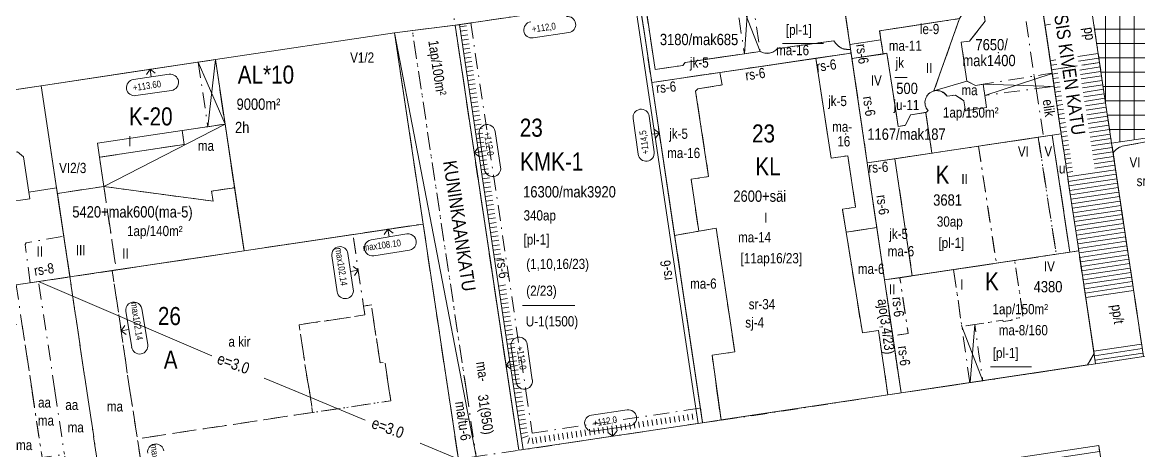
# Model space of a CAD drawing. Header units: metres. Extents: x 24485995 to 24488038, y 6819999 to 6822001.
# Drawn here: x 24486985.6 to 24487232.9, y 6820844.9 to 6820939.7 of the extents above; entities that cross this region are included whole.
import ezdxf

# ---------------------------------------------------------------- set-up
doc = ezdxf.new("R2010")
doc.units = ezdxf.units.M
for name, pattern in [('Aukot_rajalla', [0]), ('k10020', [0]), ('k10040', [10.3, 3.5, -1.5, 0.3, -1.5, 3.5]), ('k10050', [8, 3, -2, 3]), ('K10271', [0])]:
    doc.linetypes.add(name, pattern=pattern)
for name, color, linetype, lineweight in [('AK_AsemakaavaTeksti_Kadun_puistonnimi', 7, 'Continuous', 0), ('AK_AsemakaavaTeksti_Korttelinumero', 7, 'Continuous', 0), ('AK_AsemakaavaViiva_Kaupunginosan_raja', 7, 'Continuous', 0), ('AK_Kaavamerkinta_Kayttotarkoitusalue', 7, 'Continuous', 0), ('AK_Katualue_Tori', 7, 'Continuous', 0), ('AK_KayttotarkoitusViiva', 7, 'Continuous', 0), ('AK_LiikennointiTeksti_Autopaikkamerkinta', 7, 'Continuous', 0), ('AK_LiikennointiTeksti_Autopaikkamerkinta_m2', 7, 'Continuous', 0), ('AK_LiikennointiViiva_Polkuviivoitus', 7, 'Continuous', 0), ('AK_MuuAsemakaavaTeksti_Alueenosan_kayttotarkoitus', 7, 'Continuous', 0), ('AK_MuuAsemakaavaTeksti_Erityismaarays', 7, 'Continuous', 0), ('AK_MuuAsemakaavaViiva_alueenosan_raja', 7, 'Continuous', 0), ('AK_MuuAsemakaavaViiva_Erityismaaraysviiva', 7, 'Continuous', 0), ('AK_MuuAsemakaavaViiva_Merkinnan_alleviivaus', 7, 'Continuous', 0), ('AK_Poistettava_merkintä', 7, 'Continuous', 0), ('AK_RakennusalaTeksti_Huoneistomaara', 7, 'Continuous', 0), ('AK_RakennusalaTeksti_Kerrosala_tai_luku', 7, 'Continuous', 0), ('AK_RakennusalaTeksti_Rakennusoikeus', 7, 'Continuous', 0), ('AK_RakennusalaTeksti_Tehokkuusluku', 7, 'Continuous', 0), ('AK_RakennusalaViiva_Maanalaisen_tilan_viiva', 7, 'Continuous', 0), ('AK_RakennusalaViiva_Rakennusalan_raja__I_', 7, 'Continuous', 0), ('AK_RakentaminenTeksti_Korkeusmerkinta', 7, 'Continuous', 0), ('AK_RakentaminenTeksti_Korkeusmerkinta_ja_soikio_ja_nuoli', 7, 'Continuous', 0), ('AK_RakentaminenTeksti_Rakentamismaarays', 7, 'Continuous', 0), ('AK_RakentaminenViiva_Kulkuaukko', 7, 'Continuous', 0)]:
    doc.layers.add(name, color=color, linetype=linetype, lineweight=lineweight)
doc.styles.add('ArialNarrow', font='ARIALN.TTF')

msp = doc.modelspace()

# ---------------------------------------------------------------- hatches: boundary and pattern name
at = {"layer": 'AK_Katualue_Tori', "linetype": 'Continuous', "lineweight": 0}
h = msp.add_hatch(dxfattribs=at)
h.set_pattern_fill('NET', style=0)
h.paths.add_polyline_path([(24487219.95, 6820959.48), (24487316.32, 6820973.8), (24487321.83, 6820936.91), (24487323.26, 6820927.33), (24487279.54, 6820920.79), (24487270.15, 6820919.41), (24487226.92, 6820912.96)], flags=0)

# ---------------------------------------------------------------- linework, layer by layer
at = {"layer": 'AK_AsemakaavaViiva_Kaupunginosan_raja', "linetype": 'k10020', "lineweight": 9, "flags": 128}
for points in [[(24487068.06, 6820937.4), (24487081.47, 6820939.08), (24487122.23, 6820945.08)], [(24487028.37, 6820931.46), (24487068.06, 6820937.4)], [(24486989.79, 6820925.69), (24487028.37, 6820931.46)], [(24486950.71, 6820919.85), (24486989.79, 6820925.69)]]:
    msp.add_lwpolyline(points, dxfattribs=at)
at = {"layer": 'AK_KayttotarkoitusViiva', "linetype": 'Continuous', "lineweight": 20, "flags": 128}
for points in [[(24487219.95, 6820959.48), (24487226.92, 6820912.96)], [(24487213.76, 6820914.75), (24487215.74, 6820915.05), (24487209.32, 6820957.9)], [(24487166.44, 6820951.59), (24487169.2, 6820932.9)], [(24487081.47, 6820939.08), (24487122.23, 6820945.08)], [(24487122.23, 6820945.08), (24487125.02, 6820926.4)], [(24487028.37, 6820931.46), (24487068.06, 6820937.4)], [(24487068.06, 6820937.4), (24487074.39, 6820895.08)], [(24487081.47, 6820939.08), (24487093.6, 6820858.17), (24487095.57, 6820844.99), (24487136.31, 6820851.1)], [(24487169.2, 6820932.9), (24487125.02, 6820926.4)], [(24487169.2, 6820932.9), (24487172.78, 6820908.61)], [(24486989.79, 6820925.69), (24487028.37, 6820931.46)], [(24487028.37, 6820931.46), (24487034.71, 6820889.14)], [(24486957.05, 6820877.53), (24486950.71, 6820919.85), (24486989.79, 6820925.69)], [(24486996.13, 6820883.37), (24486989.79, 6820925.69)], [(24487136.31, 6820851.1), (24487135.25, 6820858.17), (24487125.02, 6820926.4)], [(24487270.15, 6820919.41), (24487226.92, 6820912.96)], [(24487172.78, 6820908.61), (24487213.76, 6820914.75)], [(24487213.76, 6820914.75), (24487217.65, 6820888.84)], [(24487233.96, 6820865.75), (24487226.92, 6820912.96)], [(24487172.78, 6820908.61), (24487176.6, 6820882.69)], [(24486964.16, 6820830.06), (24486984.63, 6820828.42), (24486992.04, 6820829.53), (24487082.19, 6820843.03), (24487079.92, 6820858.17), (24487074.39, 6820895.08)], [(24487034.71, 6820889.14), (24487074.39, 6820895.08)], [(24487034.71, 6820889.14), (24486996.13, 6820883.37)], [(24487176.6, 6820882.69), (24487217.65, 6820888.84)], [(24487217.65, 6820888.84), (24487219.63, 6820889.14), (24487223.37, 6820864.15)], [(24486996.13, 6820883.37), (24486984.24, 6820881.59), (24486957.05, 6820877.53)], [(24487180.28, 6820857.69), (24487180.21, 6820858.17), (24487176.6, 6820882.69)], [(24487233.96, 6820865.75), (24487223.37, 6820864.15)], [(24487180.28, 6820857.69), (24487183.45, 6820858.17), (24487223.37, 6820864.15)], [(24487180.28, 6820857.69), (24487136.31, 6820851.1)], [(24487228.25, 6820818.03), (24487224.06, 6820846.05), (24487165.67, 6820837.31)]]:
    msp.add_lwpolyline(points, dxfattribs=at)
at = {"layer": 'AK_LiikennointiViiva_Polkuviivoitus', "linetype": 'Continuous', "lineweight": 0, "flags": 128}
for points in [[(24487084.02, 6820938.94), (24487082.53, 6820938.72)], [(24487084.17, 6820937.95), (24487082.68, 6820937.73)], [(24487212.13, 6820939.12), (24487213.4, 6820939.31)], [(24487084.31, 6820936.97), (24487082.83, 6820936.74)], [(24487084.46, 6820935.98), (24487082.98, 6820935.75)], [(24487084.61, 6820934.99), (24487083.13, 6820934.77)], [(24487084.76, 6820934), (24487083.28, 6820933.78)], [(24487084.91, 6820933.01), (24487083.42, 6820932.79)], [(24487219.42, 6820932.12), (24487223.95, 6820932.8)], [(24487085.06, 6820932.02), (24487083.57, 6820931.8)], [(24487085.2, 6820931.03), (24487083.72, 6820930.81)], [(24487085.35, 6820930.04), (24487083.87, 6820929.82)], [(24487213.32, 6820931.2), (24487214.59, 6820931.39)], [(24487213.47, 6820930.22), (24487214.74, 6820930.41)], [(24487219.57, 6820931.13), (24487224.1, 6820931.81)], [(24487219.87, 6820929.15), (24487224.39, 6820929.83)], [(24487085.5, 6820929.05), (24487084.02, 6820928.83)], [(24487085.65, 6820928.07), (24487084.17, 6820927.84)], [(24487213.76, 6820928.24), (24487215.03, 6820928.43)], [(24487213.91, 6820927.25), (24487215.18, 6820927.44)], [(24487220.03, 6820928.16), (24487224.54, 6820928.84)], [(24487220.18, 6820927.18), (24487224.69, 6820927.85)], [(24487085.8, 6820927.08), (24487084.31, 6820926.85)], [(24487085.94, 6820926.09), (24487084.46, 6820925.87)], [(24487086.09, 6820925.1), (24487084.61, 6820924.88)], [(24487214.06, 6820926.26), (24487215.33, 6820926.45)], [(24487214.21, 6820925.27), (24487215.48, 6820925.46)], [(24487220.33, 6820926.19), (24487224.84, 6820926.86)], [(24487220.48, 6820925.2), (24487224.99, 6820925.87)], [(24487220.64, 6820924.21), (24487225.14, 6820924.89)], [(24487086.24, 6820924.11), (24487084.76, 6820923.89)], [(24487086.39, 6820923.12), (24487084.91, 6820922.9)], [(24487214.36, 6820924.28), (24487215.63, 6820924.47)], [(24487214.51, 6820923.29), (24487215.78, 6820923.48)], [(24487214.65, 6820922.3), (24487215.92, 6820922.49)], [(24487220.79, 6820923.22), (24487225.28, 6820923.9)], [(24487220.94, 6820922.23), (24487225.43, 6820922.91)], [(24487086.54, 6820922.13), (24487085.05, 6820921.91)], [(24487086.69, 6820921.14), (24487085.2, 6820920.92)], [(24487086.83, 6820920.15), (24487085.35, 6820919.93)], [(24487214.8, 6820921.31), (24487216.07, 6820921.51)], [(24487214.95, 6820920.33), (24487216.22, 6820920.52)], [(24487221.09, 6820921.25), (24487225.58, 6820921.92)], [(24487221.25, 6820920.26), (24487225.73, 6820920.93)], [(24487221.4, 6820919.27), (24487225.88, 6820919.94)], [(24487086.98, 6820919.17), (24487085.5, 6820918.94)], [(24487087.13, 6820918.18), (24487085.65, 6820917.95)], [(24487215.1, 6820919.34), (24487216.37, 6820919.53)], [(24487215.25, 6820918.35), (24487216.52, 6820918.54)], [(24487215.4, 6820917.36), (24487216.67, 6820917.55)], [(24487221.55, 6820918.28), (24487226.03, 6820918.95)], [(24487221.7, 6820917.29), (24487226.17, 6820917.96)], [(24487087.28, 6820917.19), (24487085.8, 6820916.97)], [(24487087.43, 6820916.2), (24487085.94, 6820915.98)], [(24487087.58, 6820915.21), (24487086.09, 6820914.99)], [(24487215.54, 6820916.37), (24487216.81, 6820916.56)], [(24487215.69, 6820915.38), (24487216.96, 6820915.57)], [(24487221.85, 6820916.31), (24487226.32, 6820916.97)], [(24487222.01, 6820915.32), (24487226.47, 6820915.99)], [(24487222.16, 6820914.33), (24487226.62, 6820915)], [(24487087.72, 6820914.22), (24487086.24, 6820914)], [(24487087.87, 6820913.23), (24487086.39, 6820913.01)], [(24487215.84, 6820914.39), (24487217.11, 6820914.58)], [(24487215.99, 6820913.4), (24487217.26, 6820913.59)], [(24487216.14, 6820912.41), (24487217.41, 6820912.61)], [(24487222.31, 6820913.34), (24487226.77, 6820914.01)], [(24487222.46, 6820912.35), (24487226.91, 6820913.02)], [(24487088.02, 6820912.24), (24487086.54, 6820912.02)], [(24487088.17, 6820911.25), (24487086.69, 6820911.03)], [(24487088.32, 6820910.27), (24487086.83, 6820910.04)], [(24487216.28, 6820911.43), (24487217.56, 6820911.62)], [(24487216.43, 6820910.44), (24487217.71, 6820910.63)], [(24487222.62, 6820911.36), (24487227.06, 6820912.03)], [(24487222.77, 6820910.38), (24487227.21, 6820911.04)], [(24487222.92, 6820909.39), (24487227.36, 6820910.05)], [(24487088.46, 6820909.28), (24487086.98, 6820909.05)], [(24487088.61, 6820908.29), (24487087.13, 6820908.06)], [(24487216.58, 6820909.45), (24487217.85, 6820909.64)], [(24487216.73, 6820908.46), (24487218, 6820908.65)], [(24487216.88, 6820907.47), (24487218.15, 6820907.66)], [(24487223.07, 6820908.4), (24487227.5, 6820909.06)], [(24487223.22, 6820907.41), (24487227.65, 6820908.07)], [(24487088.76, 6820907.3), (24487087.28, 6820907.08)], [(24487088.91, 6820906.31), (24487087.43, 6820906.09)], [(24487089.06, 6820905.32), (24487087.57, 6820905.1)], [(24487217.03, 6820906.48), (24487218.3, 6820906.67)], [(24487217.17, 6820905.49), (24487227.8, 6820907.08)], [(24487217.32, 6820904.5), (24487227.95, 6820906.1)], [(24487217.47, 6820903.51), (24487228.09, 6820905.11)], [(24487089.21, 6820904.33), (24487087.72, 6820904.11)], [(24487089.35, 6820903.34), (24487087.87, 6820903.12)], [(24487217.62, 6820902.53), (24487228.24, 6820904.12)], [(24487217.77, 6820901.54), (24487228.39, 6820903.13)], [(24487089.5, 6820902.35), (24487088.02, 6820902.13)], [(24487089.65, 6820901.36), (24487088.17, 6820901.14)], [(24487089.8, 6820900.38), (24487088.32, 6820900.15)], [(24487217.91, 6820900.55), (24487228.54, 6820902.14)], [(24487218.06, 6820899.56), (24487228.68, 6820901.15)], [(24487218.21, 6820898.57), (24487228.83, 6820900.16)], [(24487089.95, 6820899.39), (24487088.46, 6820899.16)], [(24487090.1, 6820898.4), (24487088.61, 6820898.18)], [(24487218.36, 6820897.58), (24487228.98, 6820899.17)], [(24487218.51, 6820896.59), (24487229.13, 6820898.18)], [(24487090.24, 6820897.41), (24487088.76, 6820897.19)], [(24487090.39, 6820896.42), (24487088.91, 6820896.2)], [(24487090.54, 6820895.43), (24487089.06, 6820895.21)], [(24487218.66, 6820895.6), (24487229.27, 6820897.19)], [(24487218.8, 6820894.61), (24487229.42, 6820896.21)], [(24487218.95, 6820893.63), (24487229.57, 6820895.22)], [(24487090.69, 6820894.44), (24487089.21, 6820894.22)], [(24487090.84, 6820893.45), (24487089.35, 6820893.23)], [(24487219.1, 6820892.64), (24487229.72, 6820894.23)], [(24487219.25, 6820891.65), (24487229.86, 6820893.24)], [(24487090.98, 6820892.46), (24487089.5, 6820892.24)], [(24487091.13, 6820891.48), (24487089.65, 6820891.25)], [(24487091.28, 6820890.49), (24487089.8, 6820890.26)], [(24487219.4, 6820890.66), (24487230.01, 6820892.25)], [(24487219.55, 6820889.67), (24487230.16, 6820891.26)], [(24487219.69, 6820888.68), (24487230.31, 6820890.27)], [(24487091.43, 6820889.5), (24487089.95, 6820889.28)], [(24487091.58, 6820888.51), (24487090.09, 6820888.29)], [(24487219.84, 6820887.69), (24487230.45, 6820889.28)], [(24487219.99, 6820886.7), (24487230.6, 6820888.29)], [(24487091.73, 6820887.52), (24487090.24, 6820887.3)], [(24487220.14, 6820885.71), (24487230.75, 6820887.3)], [(24487220.29, 6820884.72), (24487230.9, 6820886.32)], [(24487220.44, 6820883.74), (24487231.04, 6820885.33)], [(24487220.58, 6820882.75), (24487231.19, 6820884.34)], [(24487220.73, 6820881.76), (24487231.34, 6820883.35)], [(24487092.62, 6820881.59), (24487091.13, 6820881.36)], [(24487092.76, 6820880.6), (24487091.28, 6820880.38)], [(24487220.88, 6820880.77), (24487231.49, 6820882.36)], [(24487221.03, 6820879.78), (24487231.63, 6820881.37)], [(24487221.18, 6820878.79), (24487231.78, 6820880.38)], [(24487092.91, 6820879.61), (24487091.43, 6820879.39)], [(24487093.06, 6820878.62), (24487091.58, 6820878.4)], [(24487093.21, 6820877.63), (24487091.73, 6820877.41)], [(24487093.36, 6820876.64), (24487091.87, 6820876.42)], [(24487093.5, 6820875.65), (24487092.02, 6820875.43)], [(24487093.65, 6820874.66), (24487092.17, 6820874.44)], [(24487093.8, 6820873.68), (24487092.32, 6820873.45)], [(24487093.95, 6820872.69), (24487092.47, 6820872.46)], [(24487094.1, 6820871.7), (24487092.61, 6820871.47)], [(24487094.25, 6820870.71), (24487092.76, 6820870.49)], [(24487094.39, 6820869.72), (24487092.91, 6820869.5)], [(24487094.54, 6820868.73), (24487093.06, 6820868.51)], [(24487222.96, 6820866.92), (24487233.55, 6820868.51)], [(24487094.69, 6820867.74), (24487093.21, 6820867.52)], [(24487094.84, 6820866.75), (24487093.36, 6820866.53)], [(24487094.99, 6820865.76), (24487093.5, 6820865.54)], [(24487223.1, 6820865.94), (24487233.7, 6820867.52)], [(24487223.25, 6820864.95), (24487233.85, 6820866.53)], [(24487095.14, 6820864.77), (24487093.65, 6820864.55)], [(24487095.28, 6820863.79), (24487093.8, 6820863.56)], [(24487095.43, 6820862.8), (24487093.95, 6820862.57)], [(24487095.58, 6820861.81), (24487094.1, 6820861.59)], [(24487095.73, 6820860.82), (24487094.25, 6820860.6)], [(24487095.88, 6820859.83), (24487094.39, 6820859.61)], [(24487096.02, 6820858.84), (24487094.54, 6820858.62)], [(24487096.17, 6820857.85), (24487094.69, 6820857.63)], [(24487096.32, 6820856.86), (24487094.84, 6820856.64)], [(24487096.47, 6820855.87), (24487094.99, 6820855.65)], [(24487096.62, 6820854.89), (24487095.13, 6820854.66)], [(24487096.77, 6820853.9), (24487095.28, 6820853.67)], [(24487134.96, 6820853.22), (24487135.15, 6820851.94)], [(24487135.95, 6820853.37), (24487136.14, 6820852.09)], [(24487096.91, 6820852.91), (24487095.43, 6820852.69)], [(24487097.06, 6820851.92), (24487095.58, 6820851.7)], [(24487097.21, 6820850.93), (24487095.73, 6820850.71)], [(24487118.15, 6820850.7), (24487118.34, 6820849.42)], [(24487119.14, 6820850.85), (24487119.33, 6820849.57)], [(24487120.13, 6820851), (24487120.32, 6820849.71)], [(24487121.11, 6820851.15), (24487121.31, 6820849.86)], [(24487122.1, 6820851.3), (24487122.3, 6820850.01)], [(24487123.09, 6820851.44), (24487123.28, 6820850.16)], [(24487124.08, 6820851.59), (24487124.27, 6820850.31)], [(24487125.07, 6820851.74), (24487125.26, 6820850.45)], [(24487126.06, 6820851.89), (24487126.25, 6820850.6)], [(24487127.05, 6820852.04), (24487127.24, 6820850.75)], [(24487128.04, 6820852.18), (24487128.23, 6820850.9)], [(24487129.03, 6820852.33), (24487129.22, 6820851.05)], [(24487130.01, 6820852.48), (24487130.21, 6820851.2)], [(24487131, 6820852.63), (24487131.2, 6820851.34)], [(24487131.99, 6820852.78), (24487132.19, 6820851.49)], [(24487132.98, 6820852.93), (24487133.17, 6820851.64)], [(24487133.97, 6820853.07), (24487134.16, 6820851.79)], [(24487097.36, 6820849.94), (24487095.88, 6820849.72)], [(24487097.51, 6820848.95), (24487096.02, 6820848.73)], [(24487097.65, 6820848.2), (24487096.25, 6820847.68)], [(24487101.34, 6820848.18), (24487101.53, 6820846.9)], [(24487102.32, 6820848.33), (24487102.52, 6820847.05)], [(24487103.31, 6820848.48), (24487103.51, 6820847.19)], [(24487104.3, 6820848.63), (24487104.5, 6820847.34)], [(24487105.29, 6820848.78), (24487105.48, 6820847.49)], [(24487106.28, 6820848.92), (24487106.47, 6820847.64)], [(24487107.27, 6820849.07), (24487107.46, 6820847.79)], [(24487108.26, 6820849.22), (24487108.45, 6820847.94)], [(24487109.25, 6820849.37), (24487109.44, 6820848.08)], [(24487110.24, 6820849.52), (24487110.43, 6820848.23)], [(24487111.22, 6820849.67), (24487111.42, 6820848.38)], [(24487112.21, 6820849.81), (24487112.41, 6820848.53)], [(24487113.2, 6820849.96), (24487113.4, 6820848.68)], [(24487114.19, 6820850.11), (24487114.38, 6820848.82)], [(24487115.18, 6820850.26), (24487115.37, 6820848.97)], [(24487116.17, 6820850.41), (24487116.36, 6820849.12)], [(24487117.16, 6820850.55), (24487117.35, 6820849.27)], [(24487097.97, 6820847.75), (24487097.6, 6820846.5)], [(24487098.56, 6820847.75), (24487098.75, 6820846.46)], [(24487099.36, 6820847.89), (24487099.55, 6820846.6)], [(24487100.35, 6820848.03), (24487100.54, 6820846.75)]]:
    msp.add_lwpolyline(points, dxfattribs=at)
at = {"layer": 'AK_MuuAsemakaavaTeksti_Alueenosan_kayttotarkoitus', "linetype": 'Continuous', "lineweight": 0}
msp.add_point((24487168.02, 6820915), dxfattribs=at)
at = {"layer": 'AK_MuuAsemakaavaViiva_alueenosan_raja', "linetype": 'k10040', "lineweight": 5, "flags": 128}
for points in [[(24487219.95, 6820959.48), (24487224.25, 6820930.82)], [(24487213.62, 6820929.23), (24487209.32, 6820957.9)], [(24487205.95, 6820953.37), (24487209.78, 6820927.83)], [(24487081.03, 6820942.05), (24487121.78, 6820948.05), (24487122.23, 6820945.08), (24487081.47, 6820939.08), (24487081.03, 6820942.05)], [(24487143.22, 6820948.22), (24487144.92, 6820948.42), (24487146.69, 6820948.73), (24487147.87, 6820941), (24487149.04, 6820933.28), (24487149.04, 6820933.3), (24487145.55, 6820932.76), (24487144.39, 6820940.49), (24487143.22, 6820948.22)], [(24487167.03, 6820947.63), (24487168.92, 6820934.8)], [(24487149.04, 6820933.28), (24487145.55, 6820932.76), (24487140.73, 6820932.05), (24487132.41, 6820930.82), (24487131.9, 6820930.17), (24487125.77, 6820929.3), (24487124.75, 6820936.18), (24487123.4, 6820945.25), (24487122.23, 6820945.08), (24487123.63, 6820935.74), (24487125.02, 6820926.4), (24487146.84, 6820929.61), (24487169.2, 6820932.9), (24487169.07, 6820933.75)], [(24487187.55, 6820924.54), (24487188.97, 6820928.54), (24487191.8, 6820936.54), (24487193.21, 6820940.54), (24487193.58, 6820941.11), (24487193.95, 6820941.67), (24487196.95, 6820942.18), (24487198.7, 6820941.16), (24487198.91, 6820940), (24487197.17, 6820937.78), (24487195.43, 6820935.57), (24487193.59, 6820935.31), (24487194.23, 6820931.01), (24487194.86, 6820926.71), (24487196.74, 6820925.77), (24487198.45, 6820926.01), (24487198.81, 6820923.55), (24487199.2, 6820920.83), (24487196.86, 6820920.47), (24487194.52, 6820920.11), (24487194.15, 6820922.36), (24487193.26, 6820922.99), (24487192.36, 6820923.63), (24487191.4, 6820923.5), (24487190.45, 6820923.37)], [(24487186.25, 6820920.19), (24487185.92, 6820919.82), (24487182.38, 6820919.23), (24487181.27, 6820916.92), (24487179.63, 6820916.67), (24487178.68, 6820922.85), (24487177.14, 6820932.88), (24487176.28, 6820932.7), (24487175.82, 6820935.82), (24487175.52, 6820937.84), (24487181.95, 6820938.83), (24487193.21, 6820940.54), (24487190.38, 6820932.54), (24487187.55, 6820924.54)], [(24487068.06, 6820937.4), (24487072.01, 6820937.89), (24487083.96, 6820858.17)], [(24487079.92, 6820858.17), (24487074.39, 6820895.08), (24487068.06, 6820937.4)], [(24487072.01, 6820937.89), (24487081.47, 6820939.08), (24487093.6, 6820858.17)], [(24487083.96, 6820858.17), (24487072.01, 6820937.89)], [(24487081.47, 6820939.08), (24487084.93, 6820939.59)], [(24487093.6, 6820858.17), (24487081.47, 6820939.08)], [(24487084.93, 6820939.59), (24487097.14, 6820858.17)], [(24487165.4, 6820935.62), (24487152.93, 6820933.92)], [(24487175.82, 6820935.82), (24487168.92, 6820934.8)], [(24487176.28, 6820932.7), (24487175.82, 6820935.82)], [(24487161.37, 6820931.75), (24487164.76, 6820909.64), (24487168.45, 6820910.2), (24487170.17, 6820898.78), (24487167.28, 6820898.36), (24487168.1, 6820893.28), (24487174.89, 6820894.29), (24487172.78, 6820908.61), (24487169.2, 6820932.9), (24487161.37, 6820931.75)], [(24487176.28, 6820932.7), (24487169.38, 6820931.69)], [(24487024.56, 6820930.9), (24487028.37, 6820931.47)], [(24487024.56, 6820930.9), (24487026.7, 6820916.62), (24487030.51, 6820917.19), (24487029.44, 6820924.33), (24487028.37, 6820931.46), (24487024.56, 6820930.9)], [(24487028.37, 6820931.47), (24487030.51, 6820917.19)], [(24487223.37, 6820864.15), (24487219.63, 6820889.14), (24487215.74, 6820915.05), (24487213.62, 6820929.23), (24487224.25, 6820930.82), (24487226.92, 6820912.96), (24487233.96, 6820865.75), (24487223.37, 6820864.15)], [(24487213.62, 6820929.23), (24487224.25, 6820930.82)], [(24487130.1, 6820892.56), (24487125.02, 6820926.4), (24487140.14, 6820928.63), (24487140.65, 6820925.85), (24487135.22, 6820924.99), (24487134.75, 6820924.46), (24487135.9, 6820916.92), (24487137.64, 6820905.56), (24487133.76, 6820904.98), (24487135.45, 6820893.48), (24487130.1, 6820892.56)], [(24487198.45, 6820926.01), (24487198.81, 6820923.55), (24487204.08, 6820924.24), (24487210.2, 6820925.05), (24487212.18, 6820925.32), (24487214.16, 6820925.58), (24487213.73, 6820928.46), (24487211.76, 6820928.14), (24487209.78, 6820927.83), (24487204.5, 6820926.98), (24487198.45, 6820926.01)], [(24487209.78, 6820927.83), (24487210.2, 6820925.05)], [(24486953.67, 6820900.06), (24486950.71, 6820919.85), (24486989.79, 6820925.69)], [(24487210.2, 6820925.05), (24487211.79, 6820914.46)], [(24487214.16, 6820925.58), (24487215.74, 6820915.05)], [(24487186.25, 6820920.19), (24487185.92, 6820919.82)], [(24487184.39, 6820919.56), (24487185.73, 6820919.79)], [(24487185.73, 6820919.79), (24487185.92, 6820919.82)], [(24487185.75, 6820919.63), (24487185.73, 6820919.79)], [(24487185.75, 6820919.63), (24487187.12, 6820910.76)], [(24487229.28, 6820912.29), (24487238.08, 6820913.93), (24487256.48, 6820917.37), (24487270.15, 6820919.41)], [(24487003.65, 6820903.38), (24487002.68, 6820909.87), (24487012.07, 6820911.27), (24487021.47, 6820912.68), (24487021, 6820915.76), (24487026.7, 6820916.62), (24487030.51, 6820917.19), (24487031.55, 6820910.26), (24487032.61, 6820903.12), (24487027.52, 6820902.36), (24487027.85, 6820900.13), (24487015.75, 6820901.75), (24487003.65, 6820903.38)], [(24487211.79, 6820914.46), (24487215.74, 6820915.05)], [(24487213.76, 6820914.75), (24487217.65, 6820888.84), (24487219.63, 6820889.14), (24487217.96, 6820900.26), (24487215.74, 6820915.05), (24487213.76, 6820914.75)], [(24487215.74, 6820915.05), (24487216.29, 6820911.38)], [(24487197.43, 6820912.3), (24487199.38, 6820899.49), (24487201.38, 6820886.4), (24487205.45, 6820887.01), (24487214.64, 6820888.39), (24487212.63, 6820901.44), (24487210.66, 6820914.29), (24487204.05, 6820913.29), (24487197.43, 6820912.3)], [(24487210.66, 6820914.29), (24487212.63, 6820901.44), (24487214.65, 6820888.39), (24487217.65, 6820888.84), (24487213.76, 6820914.75), (24487210.66, 6820914.29)], [(24487178.91, 6820909.53), (24487180.82, 6820896.57), (24487182.73, 6820883.61), (24487191.91, 6820884.98), (24487201.38, 6820886.4), (24487199.38, 6820899.49), (24487197.43, 6820912.3), (24487187.12, 6820910.76), (24487178.91, 6820909.53)], [(24487216.29, 6820911.38), (24487219.63, 6820889.14)], [(24487244.93, 6820867.39), (24487233.96, 6820865.75), (24487229.76, 6820893.94), (24487227.25, 6820910.75)], [(24487178.91, 6820909.53), (24487182.73, 6820883.61)], [(24486996.13, 6820883.37), (24487001.28, 6820884.14), (24487006.42, 6820884.91), (24487005.04, 6820894.14), (24487003.65, 6820903.38), (24486998.51, 6820902.61), (24486993.37, 6820901.84), (24486994.78, 6820892.38), (24486996.13, 6820883.37)], [(24487003.65, 6820903.38), (24487005.04, 6820894.14), (24487006.42, 6820884.91), (24487015.42, 6820886.26), (24487023.82, 6820887.52), (24487034.71, 6820889.14), (24487032.61, 6820903.12), (24487027.52, 6820902.36), (24487027.85, 6820900.13), (24487021.8, 6820900.94), (24487015.75, 6820901.75), (24487003.65, 6820903.38)], [(24487032.61, 6820903.12), (24487034.71, 6820889.15)], [(24487009.43, 6820858.16), (24487005.53, 6820884.78), (24487034.71, 6820889.14), (24487058.82, 6820892.75), (24487061.19, 6820876.93), (24487061.48, 6820874.95), (24487046.89, 6820872.77), (24487047.71, 6820867.33), (24487048.52, 6820861.89), (24487049.18, 6820858.17)], [(24487066.88, 6820858.17), (24487065.93, 6820864.49), (24487064.84, 6820864.33), (24487062.92, 6820877.19), (24487061.19, 6820876.93), (24487058.82, 6820892.75), (24487074.39, 6820895.08), (24487079.92, 6820858.17)], [(24487135.25, 6820858.17), (24487132.5, 6820876.55), (24487130.1, 6820892.56), (24487135.45, 6820893.48), (24487139.28, 6820894.15), (24487140.91, 6820883.43), (24487142.53, 6820872.72), (24487143.43, 6820866.78), (24487140.91, 6820866.41), (24487138.4, 6820866.03), (24487139.49, 6820858.17)], [(24487177.22, 6820858.17), (24487175.29, 6820871.51), (24487171.69, 6820870.98), (24487169.89, 6820882.13), (24487168.1, 6820893.28), (24487174.89, 6820894.29), (24487176.6, 6820882.69), (24487180.28, 6820857.69)], [(24486987.35, 6820882.06), (24486986.77, 6820886.32), (24486986.2, 6820890.58), (24486986.48, 6820890.94), (24486990.63, 6820891.66), (24486994.78, 6820892.38), (24486995.46, 6820887.88), (24486996.13, 6820883.37), (24486992.22, 6820882.79), (24486987.35, 6820882.06)], [(24487180.21, 6820858.17), (24487178.42, 6820870.32), (24487181.84, 6820870.84), (24487180, 6820883.2), (24487182.73, 6820883.61), (24487191.91, 6820884.98), (24487193.74, 6820872.39), (24487196.6, 6820872.83), (24487202.84, 6820873.77), (24487202.91, 6820873.5), (24487204.86, 6820873.79), (24487204.84, 6820874.07), (24487207.31, 6820874.43), (24487206.73, 6820878.41), (24487205.79, 6820884.7), (24487205.45, 6820887.01), (24487208.01, 6820887.4), (24487214.64, 6820888.39), (24487217.65, 6820888.84), (24487219.63, 6820889.14), (24487221.5, 6820876.64), (24487223.03, 6820866.42), (24487221.59, 6820863.88), (24487203.41, 6820861.16), (24487198.35, 6820860.35), (24487195.5, 6820859.95), (24487183.45, 6820858.17)], [(24487217.65, 6820888.84), (24487219.63, 6820889.14)], [(24487191.91, 6820884.98), (24487193.74, 6820872.39), (24487202.84, 6820873.77), (24487202.91, 6820873.5), (24487204.86, 6820873.79), (24487204.84, 6820874.07), (24487207.31, 6820874.43), (24487206.14, 6820882.39), (24487205.45, 6820887.01), (24487201.38, 6820886.4), (24487191.91, 6820884.98)], [(24486987.75, 6820858.17), (24486984.24, 6820881.59), (24486996.13, 6820883.37), (24486999.88, 6820858.17)], [(24486992.81, 6820858.17), (24486989.19, 6820882.33), (24486996.13, 6820883.37), (24486999.88, 6820858.17)], [(24486999.88, 6820858.17), (24486996.13, 6820883.37), (24487005.53, 6820884.78), (24487009.43, 6820858.16)], [(24487176.6, 6820882.69), (24487178.42, 6820870.32), (24487181.84, 6820870.84), (24487180, 6820883.2), (24487176.6, 6820882.69)], [(24487180.04, 6820883.2), (24487182.73, 6820883.61)], [(24487049.18, 6820858.17), (24487048.52, 6820861.89), (24487046.89, 6820872.77), (24487061.48, 6820874.95), (24487061.19, 6820876.93), (24487062.92, 6820877.19), (24487064.84, 6820864.33), (24487065.93, 6820864.49), (24487066.88, 6820858.17)], [(24486981.68, 6820858.17), (24486979.59, 6820872.15), (24486985.52, 6820873.04), (24486987.75, 6820858.17)], [(24487195.5, 6820859.95), (24487194.6, 6820866.36), (24487193.74, 6820872.39), (24487196.6, 6820872.83), (24487197.45, 6820866.79), (24487198.35, 6820860.35), (24487195.5, 6820859.95)], [(24487198.29, 6820860.75), (24487198.35, 6820860.35)], [(24486959.94, 6820858.17), (24486964.16, 6820830.06), (24486964.16, 6820830.06), (24486984.63, 6820828.42), (24486992.04, 6820829.53), (24486989.97, 6820843.37), (24486987.75, 6820858.17)], [(24486987.75, 6820858.17), (24486989.97, 6820843.37), (24486994.91, 6820844.11), (24486996.99, 6820830.27), (24487003.91, 6820831.31), (24486999.88, 6820858.17)], [(24486992.7, 6820858.91), (24486992.81, 6820858.17)], [(24486992.81, 6820858.17), (24486994.91, 6820844.11)], [(24486999.88, 6820858.17), (24487003.91, 6820831.31), (24487013.3, 6820832.71), (24487011.08, 6820847.55), (24487009.43, 6820858.16), (24487009.42, 6820858.18)], [(24487009.43, 6820858.17), (24487009.42, 6820858.18)], [(24487009.43, 6820858.16), (24487009.43, 6820858.17)], [(24487009.43, 6820858.17), (24487009.43, 6820858.16)], [(24487009.43, 6820858.16), (24487009.43, 6820858.17)], [(24487009.43, 6820858.17), (24487009.43, 6820858.16)], [(24487009.43, 6820858.16), (24487011.08, 6820847.55), (24487049.9, 6820853.36), (24487049.18, 6820858.17)], [(24487066.88, 6820858.17), (24487067.21, 6820855.95), (24487049.9, 6820853.36), (24487011.08, 6820847.55), (24487013.3, 6820832.71), (24487082.19, 6820843.03), (24487079.92, 6820858.17)], [(24487049.18, 6820858.17), (24487049.9, 6820853.36), (24487067.21, 6820855.95), (24487066.88, 6820858.17)], [(24487083.96, 6820858.17), (24487086.15, 6820843.61), (24487082.19, 6820843.03), (24487079.92, 6820858.17)], [(24487093.6, 6820858.17), (24487095.57, 6820844.99), (24487086.15, 6820843.61), (24487083.96, 6820858.17)], [(24487095.57, 6820844.99), (24487093.6, 6820858.17)], [(24487097.14, 6820858.17), (24487098.54, 6820848.78)], [(24487135.25, 6820858.17), (24487136.31, 6820851.1), (24487140.4, 6820851.63), (24487139.49, 6820858.17)], [(24487177.22, 6820858.17), (24487177.36, 6820857.25), (24487180.28, 6820857.69), (24487180.21, 6820858.17)], [(24487180.21, 6820858.17), (24487180.28, 6820857.69)], [(24487180.21, 6820858.17), (24487180.28, 6820857.69)], [(24487183.45, 6820858.17), (24487180.28, 6820857.69)], [(24487195.45, 6820860.32), (24487195.5, 6820859.95)], [(24487067.16, 6820856.26), (24487067.21, 6820855.95)], [(24487140.4, 6820851.63), (24487177.36, 6820857.25)], [(24487098.54, 6820848.78), (24487135.82, 6820854.36), (24487136.31, 6820851.1), (24487095.57, 6820844.99)]]:
    msp.add_lwpolyline(points, dxfattribs=at)
at = {"layer": 'AK_MuuAsemakaavaViiva_alueenosan_raja', "linetype": 'k10040', "lineweight": 5}
for centre, radius, start, end in [((24487169.21, 6820937.93), 4.46, 211.2492, 243.8397), ((24487169.21, 6820937.93), 4.46, 211.2492, 243.8397), ((24487150.58, 6820936.04), 3.16, 240.8691, 317.7869), ((24487168.57, 6820937.99), 4.28, 251.9036, 276.7367), ((24487188.21, 6820921.97), 2.65, 31.9601, 222.2052), ((24487188.22, 6820921.97), 2.65, 104.5314, 163.3023), ((24487188.13, 6820921.8), 2.8, 34.1641, 102.0493), ((24487230.19, 6820908.99), 3.42, 105.4527, 149.0967)]:
    msp.add_arc(centre, radius, start, end, dxfattribs=at)
at = {"layer": 'AK_MuuAsemakaavaViiva_Erityismaaraysviiva', "linetype": 'Aukot_rajalla', "lineweight": 5, "flags": 128}
for points in [[(24487121.24, 6820944.93), (24487134.24, 6820858.17)], [(24487082.44, 6820939.22), (24487094.59, 6820858.17)], [(24487169.07, 6820933.75), (24487168.92, 6820934.8)], [(24487161.37, 6820931.75), (24487169.2, 6820932.9)], [(24487169.2, 6820932.9), (24487169.07, 6820933.75)], [(24487169.38, 6820931.69), (24487169.2, 6820932.9)], [(24487140.14, 6820928.63), (24487160.23, 6820931.58), (24487161.37, 6820931.75)], [(24487172.78, 6820908.61), (24487169.38, 6820931.69)], [(24487125.02, 6820926.4), (24487140.14, 6820928.63)], [(24487174.23, 6820898.75), (24487172.78, 6820908.61)], [(24487174.89, 6820894.29), (24487174.23, 6820898.75)], [(24487176.6, 6820882.69), (24487174.89, 6820894.29)], [(24486996.13, 6820883.37), (24486989.19, 6820882.33)], [(24486989.19, 6820882.33), (24486987.35, 6820882.06)], [(24487178.42, 6820870.32), (24487176.6, 6820882.69)], [(24487180.21, 6820858.17), (24487178.42, 6820870.32)], [(24487094.59, 6820858.17), (24487096.54, 6820845.14)], [(24487134.24, 6820858.17), (24487135.32, 6820850.95)], [(24487180.28, 6820857.69), (24487180.21, 6820858.17)]]:
    msp.add_lwpolyline(points, dxfattribs=at)
at = {"layer": 'AK_MuuAsemakaavaViiva_Merkinnan_alleviivaus', "linetype": 'Continuous', "lineweight": 5, "flags": 128}
for points in [[(24487153.97, 6820935), (24487163.06, 6820935)], [(24487178.85, 6820927.49), (24487181.61, 6820927.49)], [(24487096.38, 6820877.07), (24487108.03, 6820877.07)], [(24487200.07, 6820863.44), (24487209.18, 6820863.44)]]:
    msp.add_lwpolyline(points, dxfattribs=at)
at = {"layer": 'AK_Poistettava_merkintä', "linetype": 'k10050', "lineweight": 0, "flags": 128}
msp.add_lwpolyline([(24487213.62, 6820929.23), (24487213.73, 6820928.46)], dxfattribs=at)
at = {"layer": 'AK_RakennusalaTeksti_Rakennusoikeus', "linetype": 'Continuous', "lineweight": 0}
msp.add_point((24487201.85, 6820933.02), dxfattribs=at)
at = {"layer": 'AK_RakennusalaViiva_Maanalaisen_tilan_viiva', "linetype": 'Continuous', "lineweight": 5, "flags": 128}
for points in [[(24487068.06, 6820937.4), (24487083.34, 6820858.17)], [(24487194.86, 6820926.71), (24487187.55, 6820924.54)], [(24487003.65, 6820903.38), (24487030.51, 6820917.19)], [(24486989.19, 6820882.33), (24487027.59, 6820865.94)], [(24487039.17, 6820860.98), (24487046, 6820858.19)], [(24487046, 6820858.19), (24487061.53, 6820851.68)], [(24487046, 6820858.19), (24487046.04, 6820858.17)], [(24487083.34, 6820858.17), (24487086.15, 6820843.61)], [(24487073.7, 6820846.58), (24487082.19, 6820843.03)]]:
    msp.add_lwpolyline(points, dxfattribs=at)
at = {"layer": 'AK_RakennusalaViiva_Rakennusalan_raja__I_', "linetype": 'K10271', "lineweight": 9, "flags": 128}
for points in [[(24487185.73, 6820919.79), (24487187.12, 6820910.76), (24487197.43, 6820912.3), (24487210.66, 6820914.29), (24487213.76, 6820914.75), (24487215.74, 6820915.05), (24487212.53, 6820936.48), (24487209.32, 6820957.9), (24487192.48, 6820955.43), (24487172.38, 6820952.47), (24487166.44, 6820951.59), (24487168.92, 6820934.8), (24487175.82, 6820935.82), (24487175.52, 6820937.84), (24487193.21, 6820940.54), (24487193.95, 6820941.67), (24487196.95, 6820942.18), (24487198.7, 6820941.16), (24487198.91, 6820940), (24487195.43, 6820935.57), (24487193.59, 6820935.31), (24487194.86, 6820926.71), (24487196.74, 6820925.77), (24487198.45, 6820926.01), (24487198.81, 6820923.55), (24487199.2, 6820920.83), (24487194.52, 6820920.11), (24487194.15, 6820922.36), (24487192.36, 6820923.63), (24487190.45, 6820923.38), (24487190.45, 6820923.38, 0.325784), (24487187.55, 6820924.54), (24487187.55, 6820924.54, 0.563114), (24487186.25, 6820920.19), (24487186.25, 6820920.19), (24487186.01, 6820919.92), (24487185.92, 6820919.82), (24487185.73, 6820919.79)], [(24487149.04, 6820933.28, 0.365138), (24487152.93, 6820933.92), (24487152.93, 6820933.92), (24487158.46, 6820934.67), (24487165.4, 6820935.62), (24487165.4, 6820935.62, 0.143169), (24487167.24, 6820933.93), (24487167.24, 6820933.93, 0.108781), (24487169.07, 6820933.75), (24487167.95, 6820941.35), (24487166.44, 6820951.59), (24487144.92, 6820948.42), (24487123.4, 6820945.25), (24487124.75, 6820936.18), (24487125.77, 6820929.3), (24487131.9, 6820930.17), (24487132.41, 6820930.82), (24487140.73, 6820932.05), (24487145.55, 6820932.76), (24487149.04, 6820933.28), (24487149.04, 6820933.28)], [(24487149.04, 6820933.28), (24487145.55, 6820932.76), (24487132.41, 6820930.82), (24487131.9, 6820930.17), (24487125.77, 6820929.3), (24487124.75, 6820936.18), (24487123.4, 6820945.25), (24487122.23, 6820945.08), (24487122.14, 6820945.05), (24487123.63, 6820935.74), (24487125.02, 6820926.4), (24487149.31, 6820929.97), (24487169.2, 6820932.9), (24487169.07, 6820933.75, -0.108781), (24487167.24, 6820933.93), (24487167.24, 6820933.93, -0.143169), (24487165.4, 6820935.62), (24487165.4, 6820935.62), (24487158.46, 6820934.67), (24487152.93, 6820933.92), (24487152.93, 6820933.92, -0.348813), (24487149.04, 6820933.28), (24487149.04, 6820933.28)], [(24487185.73, 6820919.79), (24487185.92, 6820919.82), (24487186.01, 6820919.92), (24487186.25, 6820920.19, -0.563114), (24487187.55, 6820924.54), (24487193.21, 6820940.54), (24487181.95, 6820938.83), (24487175.52, 6820937.84), (24487175.82, 6820935.82), (24487168.92, 6820934.8), (24487169.38, 6820931.69), (24487176.28, 6820932.7), (24487177.14, 6820932.88), (24487179.24, 6820919.21), (24487179.63, 6820916.67), (24487181.27, 6820916.92), (24487182.38, 6820919.23), (24487185.73, 6820919.79)], [(24486950.71, 6820919.85), (24486953.67, 6820900.06), (24486954.15, 6820896.84), (24486957.05, 6820877.53), (24486973.93, 6820880.05), (24486972.9, 6820886.96), (24486970.89, 6820886.66), (24486969.07, 6820887.84), (24486967.55, 6820898.69), (24486967.19, 6820901.29), (24486966.89, 6820903.4), (24486966.89, 6820903.4, 0.458677), (24486965.67, 6820904.48), (24486965.67, 6820904.48), (24486964.43, 6820904.22), (24486963.87, 6820908.08), (24486972.29, 6820909.29), (24486984.51, 6820911.06), (24486985.83, 6820909.98), (24486987.04, 6820902.14), (24486993.18, 6820903.08), (24486991.49, 6820914.39), (24486989.79, 6820925.69), (24486970.25, 6820922.77), (24486970.15, 6820922.72), (24486950.71, 6820919.85)], [(24487227.25, 6820910.75), (24487233.96, 6820865.75), (24487235.94, 6820866.05), (24487274.82, 6820871.85), (24487277.19, 6820872.2), (24487270.15, 6820919.41), (24487256.48, 6820917.37), (24487238.08, 6820913.93), (24487229.28, 6820912.29), (24487229.28, 6820912.29, 0.183727), (24487227.31, 6820910.85), (24487227.31, 6820910.85), (24487227.25, 6820910.75)], [(24486974.75, 6820897.3), (24486976.01, 6820889.04), (24486974.74, 6820887.23), (24486972.9, 6820886.96), (24486973.93, 6820880.05), (24486978.31, 6820880.71), (24486984.24, 6820881.59), (24486992.22, 6820882.79), (24486996.13, 6820883.37), (24486993.37, 6820901.84), (24486993.18, 6820903.08), (24486987.04, 6820902.14), (24486987.28, 6820900.63), (24486982.02, 6820899.88), (24486976.85, 6820899.15), (24486976.85, 6820899.15, 0.310555), (24486974.75, 6820897.3), (24486974.75, 6820897.3)]]:
    msp.add_lwpolyline(points, format="xyb", dxfattribs=at)
for points in [[(24487081.47, 6820939.08), (24487095.57, 6820844.99), (24487136.31, 6820851.1), (24487125.02, 6820926.4), (24487122.23, 6820945.08), (24487081.47, 6820939.08)], [(24487030.51, 6820917.19), (24487032.61, 6820903.12), (24487034.71, 6820889.15), (24487058.82, 6820892.75), (24487060.55, 6820893.01), (24487061.63, 6820893.17), (24487074.39, 6820895.08), (24487070.5, 6820921.08), (24487068.06, 6820937.4), (24487028.37, 6820931.47), (24487030.51, 6820917.19)], [(24487161.37, 6820931.75), (24487164.76, 6820909.64), (24487168.45, 6820910.2), (24487170.17, 6820898.78), (24487167.28, 6820898.36), (24487168.1, 6820893.28), (24487174.89, 6820894.29), (24487172.78, 6820908.61), (24487169.2, 6820932.9), (24487161.37, 6820931.75)], [(24487172.78, 6820908.61), (24487187.12, 6820910.76), (24487185.73, 6820919.79), (24487182.38, 6820919.23), (24487181.27, 6820916.92), (24487179.63, 6820916.67), (24487178.37, 6820924.87), (24487177.14, 6820932.88), (24487169.38, 6820931.69), (24487170.99, 6820920.75), (24487172.78, 6820908.61)], [(24486989.79, 6820925.69), (24486991.49, 6820914.39), (24486993.18, 6820903.08), (24486993.37, 6820901.84), (24487003.65, 6820903.38), (24487002.68, 6820909.87), (24487002.22, 6820912.95), (24487021, 6820915.76), (24487030.51, 6820917.19), (24487028.37, 6820931.46), (24487009.08, 6820928.58), (24486989.79, 6820925.69)], [(24487140.14, 6820928.63), (24487140.65, 6820925.85), (24487135.22, 6820924.99), (24487134.75, 6820924.46), (24487137.64, 6820905.56), (24487133.76, 6820904.98), (24487135.45, 6820893.48), (24487139.28, 6820894.15), (24487143.43, 6820866.78), (24487138.4, 6820866.03), (24487140.39, 6820851.71), (24487177.36, 6820857.25), (24487175.29, 6820871.51), (24487171.69, 6820870.98), (24487168.1, 6820893.28), (24487167.28, 6820898.36), (24487170.17, 6820898.78), (24487168.45, 6820910.2), (24487164.76, 6820909.64), (24487161.37, 6820931.75), (24487147.11, 6820929.65), (24487140.14, 6820928.63)], [(24487125.02, 6820926.4), (24487130.1, 6820892.56), (24487135.45, 6820893.48), (24487133.76, 6820904.98), (24487137.64, 6820905.56), (24487134.75, 6820924.46), (24487135.22, 6820924.99), (24487140.65, 6820925.85), (24487140.14, 6820928.63), (24487125.02, 6820926.4)], [(24487002.22, 6820912.95), (24487002.68, 6820909.87), (24487021.47, 6820912.68), (24487021, 6820915.76), (24487002.22, 6820912.95)], [(24487178.91, 6820909.53), (24487182.73, 6820883.61), (24487201.38, 6820886.4), (24487214.64, 6820888.39), (24487217.65, 6820888.84), (24487213.76, 6820914.75), (24487210.66, 6820914.29), (24487197.43, 6820912.3), (24487187.12, 6820910.76), (24487178.91, 6820909.53)], [(24487172.78, 6820908.61), (24487176.6, 6820882.69), (24487182.73, 6820883.61), (24487180.82, 6820896.57), (24487178.91, 6820909.53), (24487172.78, 6820908.61)], [(24486996.13, 6820883.37), (24487006.42, 6820884.91), (24487020.56, 6820887.03), (24487034.71, 6820889.14), (24487032.61, 6820903.12), (24487027.52, 6820902.36), (24487027.85, 6820900.13), (24487015.75, 6820901.75), (24487003.65, 6820903.38), (24486993.37, 6820901.84), (24486994.08, 6820897.11), (24486996.13, 6820883.37)], [(24487136.31, 6820851.1), (24487140.39, 6820851.71), (24487139.49, 6820858.17), (24487139.05, 6820861.34), (24487138.4, 6820866.03), (24487143.43, 6820866.78), (24487142.53, 6820872.72), (24487139.28, 6820894.15), (24487135.45, 6820893.48), (24487130.1, 6820892.56), (24487130.16, 6820892.14), (24487130.83, 6820887.69), (24487134.17, 6820865.41), (24487135.25, 6820858.17), (24487135.79, 6820854.56), (24487135.82, 6820854.36), (24487136.31, 6820851.1)], [(24487168.1, 6820893.28), (24487171.69, 6820870.98), (24487175.29, 6820871.51), (24487177.36, 6820857.25), (24487180.28, 6820857.69), (24487176.6, 6820882.69), (24487174.89, 6820894.29), (24487168.1, 6820893.28)], [(24487176.6, 6820882.69), (24487180.28, 6820857.69), (24487221.59, 6820863.88), (24487222.36, 6820865.24), (24487223.03, 6820866.42), (24487221.33, 6820877.78), (24487219.63, 6820889.14), (24487191.91, 6820884.98), (24487176.6, 6820882.69)], [(24487224.26, 6820844.72), (24487224.06, 6820846.05), (24487165.67, 6820837.31), (24487165.87, 6820835.98), (24487224.26, 6820844.72)]]:
    msp.add_lwpolyline(points, dxfattribs=at)
at = {"layer": 'AK_RakentaminenTeksti_Korkeusmerkinta_ja_soikio_ja_nuoli', "linetype": 'Continuous', "lineweight": 5, "flags": 128}
for points in [[(24487098.74, 6820936.26), (24487106.66, 6820937.43)], [(24487018.13, 6820928.21), (24487010.21, 6820927.06)], [(24487013.93, 6820929.32), (24487013.08, 6820928.18)], [(24487013.93, 6820929.32), (24487015.06, 6820928.47)], [(24487014.17, 6820927.63), (24487013.93, 6820929.32)], [(24487010.73, 6820923.49), (24487018.65, 6820924.65)], [(24487120.9, 6820918.44), (24487122.01, 6820910.51)], [(24487125.58, 6820911.02), (24487124.46, 6820918.94)], [(24487086.78, 6820915.02), (24487088, 6820907.11)], [(24487091.56, 6820907.66), (24487090.33, 6820915.57)], [(24487125.02, 6820914.98), (24487126.7, 6820915.21)], [(24487126.7, 6820915.21), (24487125.57, 6820916.06)], [(24487126.7, 6820915.21), (24487125.85, 6820914.08)], [(24487085.71, 6820910.8), (24487086.54, 6820911.94)], [(24487087.39, 6820911.06), (24487085.71, 6820910.8)], [(24487085.71, 6820910.8), (24487086.85, 6820909.97)], [(24487070.79, 6820892.88), (24487062.9, 6820891.58)], [(24487066.57, 6820893.91), (24487065.74, 6820892.76)], [(24487066.57, 6820893.91), (24487067.72, 6820893.08)], [(24487066.84, 6820892.23), (24487066.57, 6820893.91)], [(24487054.17, 6820888.01), (24487055.35, 6820880.1)], [(24487058.91, 6820880.63), (24487057.73, 6820888.54)], [(24487063.48, 6820888.03), (24487071.37, 6820889.32)], [(24487060, 6820884.84), (24487058.86, 6820885.68)], [(24487058.32, 6820884.59), (24487060, 6820884.84)], [(24487060, 6820884.84), (24487059.16, 6820883.7)], [(24487008.5, 6820875.69), (24487009.82, 6820867.8)], [(24487013.37, 6820868.39), (24487012.05, 6820876.29)], [(24487007.48, 6820871.47), (24487008.3, 6820872.62)], [(24487009.16, 6820871.75), (24487007.48, 6820871.47)], [(24487007.48, 6820871.47), (24487008.63, 6820870.65)], [(24487093.86, 6820867.97), (24487095.02, 6820860.05)], [(24487098.58, 6820860.57), (24487097.42, 6820868.49)], [(24487092.76, 6820863.76), (24487093.6, 6820864.9)], [(24487094.44, 6820864.01), (24487092.76, 6820863.76)], [(24487092.76, 6820863.76), (24487093.89, 6820862.92)], [(24487119.62, 6820853.94), (24487111.7, 6820852.78)], [(24487112.22, 6820849.22), (24487120.14, 6820850.38)], [(24487116.43, 6820848.12), (24487115.29, 6820848.96)], [(24487116.18, 6820849.8), (24487116.43, 6820848.12)], [(24487116.43, 6820848.12), (24487117.27, 6820849.25)]]:
    msp.add_lwpolyline(points, dxfattribs=at)
at = {"layer": 'AK_RakentaminenTeksti_Korkeusmerkinta_ja_soikio_ja_nuoli', "linetype": 'Continuous', "lineweight": 5}
for centre, start, end in [((24487098.48, 6820938.05), 98.3524, 278.3524), ((24487106.39, 6820939.21), 278.3524, 98.3524), ((24487018.39, 6820926.43), 278.3202, 98.3202), ((24487010.47, 6820925.27), 98.3202, 278.3202), ((24487122.68, 6820918.69), 7.9966, 187.9966), ((24487088.56, 6820915.29), 8.7966, 188.7966), ((24487123.79, 6820910.77), 187.9966, 7.9966), ((24487089.78, 6820907.38), 188.7966, 8.7966), ((24487055.95, 6820888.27), 8.5407, 188.5407), ((24487057.13, 6820880.36), 188.5407, 8.5407), ((24487010.28, 6820875.99), 9.4718, 189.4718), ((24487011.59, 6820868.1), 189.4718, 9.4718), ((24487095.64, 6820868.23), 8.3524, 188.3524), ((24487096.8, 6820860.31), 188.3524, 8.3524), ((24487119.88, 6820852.16), 278.3524, 98.3524), ((24487111.96, 6820851), 98.3524, 278.3524), ((24487015.15, 6820844.61), 8.9058, 188.9058)]:
    msp.add_arc(centre, 1.8, start, end, dxfattribs=at)
for centre, start_param, end_param in [((24487071.08, 6820891.1), 1.570796, 4.712389), ((24487063.19, 6820889.81), 4.712389, 7.853982)]:
    msp.add_ellipse(centre, major_axis=(-1.78, -0.29), ratio=1, start_param=start_param, end_param=end_param, dxfattribs=at)
at = {"layer": 'AK_RakentaminenViiva_Kulkuaukko', "linetype": 'Continuous', "lineweight": 5, "flags": 128}
for points in [[(24487143.22, 6820948.22), (24487149.04, 6820933.28)], [(24487146.69, 6820948.73), (24487145.55, 6820932.76)], [(24487030.51, 6820917.19), (24487024.56, 6820930.9)], [(24487026.7, 6820916.62), (24487028.37, 6820931.46)], [(24487213.71, 6820928.38), (24487198.81, 6820923.5)], [(24487198.45, 6820926.01), (24487214.14, 6820925.53)], [(24487193.74, 6820872.39), (24487198.35, 6820860.35)], [(24487196.58, 6820872.82), (24487195.54, 6820859.98)]]:
    msp.add_lwpolyline(points, dxfattribs=at)

# ---------------------------------------------------------------- texts
at = {"layer": 'AK_AsemakaavaTeksti_Kadun_puistonnimi', "linetype": 'Continuous', "lineweight": 5, "style": 'ArialNarrow'}
for s, rotation, p in [('ALEKSIS KIVEN KATU', 278.5254, (24487212.87, 6820949.9)), ('KUNINKAANKATU', 278.516, (24487078.8, 6820908.89))]:
    msp.add_text(s, height=3, rotation=rotation, dxfattribs=at).set_placement(p)
at = {"layer": 'AK_AsemakaavaTeksti_Korttelinumero', "linetype": 'Continuous', "lineweight": 5, "style": 'ArialNarrow'}
for s, p in [('23', (24487095.8, 6820914.4)), ('23', (24487147.25, 6820913.12)), ('26', (24487015.63, 6820872.71))]:
    msp.add_text(s, height=4, dxfattribs=at).set_placement(p)
at = {"layer": 'AK_Kaavamerkinta_Kayttotarkoitusalue', "linetype": 'Continuous', "lineweight": 0, "style": 'ArialNarrow'}
for s, p in [('AL*10', (24487033.32, 6820926.15)), ('K-20', (24487009.21, 6820916.89)), ('KMK-1', (24487095.87, 6820906.91)), ('KL', (24487147.99, 6820905.83)), ('K', (24487187.93, 6820903.98)), ('K', (24487198.88, 6820880.39)), ('A', (24487016.93, 6820863.05))]:
    msp.add_text(s, height=4, dxfattribs=at).set_placement(p)
at = {"layer": 'AK_LiikennointiTeksti_Autopaikkamerkinta', "linetype": 'Continuous', "lineweight": 0, "style": 'ArialNarrow'}
msp.add_text('340ap', height=2.25, dxfattribs=at).set_placement((24487096.64, 6820895.87))
at = {"layer": 'AK_LiikennointiTeksti_Autopaikkamerkinta_m2', "linetype": 'Continuous', "lineweight": 0, "style": 'ArialNarrow'}
msp.add_text('1ap/100m²', height=2.25, rotation=278.539, dxfattribs=at).set_placement((24487075.52, 6820935.58))
for s, p in [('1ap/150m²', (24487189.54, 6820918.64)), ('30ap', (24487188.2, 6820894.5)), ('1ap/140m²', (24487008.79, 6820892.41)), ('1ap/150m²', (24487200.52, 6820875.12))]:
    msp.add_text(s, height=2.25, dxfattribs=at).set_placement(p)
at = {"layer": 'AK_MuuAsemakaavaTeksti_Alueenosan_kayttotarkoitus', "linetype": 'Continuous', "lineweight": 0, "style": 'ArialNarrow'}
for s, rotation, p in [('pp', 278.5254, (24487220.71, 6820938.48)), ('elik', 278.5311, (24487211.6, 6820922.51)), ('pp/t', 278.5254, (24487226.84, 6820877.1)), ('ma- ', 278.6249, (24487086.1, 6820864.46)), ('ma/tu-6', 278.592, (24487081.47, 6820855.66)), ('31(950)', 278.525, (24487086.5, 6820857.16))]:
    msp.add_text(s, height=2.25, rotation=rotation, dxfattribs=at).set_placement(p)
for s, p in [('ma-16', (24487152.58, 6820932.44)), ('ma-11', (24487177.55, 6820933.42)), ('jk-5', (24487133.5, 6820929.7)), ('jk', (24487179.07, 6820929.65)), ('ma', (24487193.64, 6820923.6)), ('jk-5', (24487164.11, 6820921.18)), ('jk-5', (24487128.9, 6820913.94)), ('ma-', (24487165, 6820915.5)), ('ma', (24487024.49, 6820911.28)), ('16', (24487166.14, 6820912.25)), ('ma-16', (24487128.45, 6820909.68)), ('u', (24487215.24, 6820906.28)), ('ma-14', (24487144.15, 6820891.03)), ('jk-5', (24487177.65, 6820891.77)), ('ma-6', (24487177.3, 6820887.94)), ('ma-6', (24487170.7, 6820884.03)), ('ma-6', (24487133.53, 6820880.77)), ('ma-8/160', (24487201.9, 6820870.46)), ('a kir', (24487031.27, 6820867.93)), ('ma', (24487004.33, 6820853.59)), ('ma', (24486989.04, 6820850.47)), ('ma', (24486995.64, 6820848.96)), ('ma', (24486984.2, 6820845.04))]:
    msp.add_text(s, height=2.25, dxfattribs=at).set_placement(p)
at = {"layer": 'AK_MuuAsemakaavaTeksti_Erityismaarays', "linetype": 'Continuous', "lineweight": 0, "style": 'ArialNarrow'}
for s, p in [('[pl-1]', (24487154.75, 6820936.95)), ('le-9', (24487184.44, 6820937.11)), ('sr-37', (24487232.45, 6820903.47)), ('[pl-1]', (24487096.62, 6820890.54)), ('[pl-1]', (24487188.55, 6820889.79)), ('[11ap16/23]', (24487144.72, 6820886.39)), ('(1,10,16/23)', (24487097.24, 6820885.12)), ('(2/23)', (24487097.24, 6820879.19)), ('sr-34', (24487146.52, 6820876.21)), ('sj-4', (24487145.75, 6820872.16)), ('[pl-1]', (24487200.58, 6820865.42)), ('aa', (24486989.08, 6820854.47)), ('aa', (24486995.12, 6820853.94))]:
    msp.add_text(s, height=2.25, dxfattribs=at).set_placement(p)
for s, rotation, p in [('rs-6', 277.893, (24487170.29, 6820934.78)), ('rs-6', 7.5917, (24487161.66, 6820928.77)), ('rs-6', 8.2354, (24487145.92, 6820926.84)), ('rs-6', 5.2502, (24487126.11, 6820924.04)), ('rs-6', 278.1014, (24487171.8, 6820923.21)), ('rs-6', 3.581, (24487173.07, 6820906.39)), ('rs-6', 278.1473, (24487174.79, 6820901.37)), ('rs-8', 8.497, (24486988.37, 6820883.61)), ('rs-6', 278.711, (24487090.6, 6820887.3)), ('rs-6', 97.0913, (24487129.66, 6820882.79)), ('ajo(3,4/23)', 277.7462, (24487175.06, 6820878.35)), ('rs-6', 275.6172, (24487178.31, 6820878.83)), ('rs-6', 277.1274, (24487179.55, 6820867.98))]:
    msp.add_text(s, height=2.25, rotation=rotation, dxfattribs=at).set_placement(p)
at = {"layer": 'AK_RakennusalaTeksti_Huoneistomaara', "linetype": 'Continuous', "lineweight": 0, "style": 'ArialNarrow'}
msp.add_text('2h', height=2.5, dxfattribs=at).set_placement((24487032.71, 6820915.19))
at = {"layer": 'AK_RakennusalaTeksti_Kerrosala_tai_luku', "linetype": 'Continuous', "lineweight": 0, "style": 'ArialNarrow'}
for s, p in [('V1/2', (24487058.22, 6820930.8)), ('II', (24487185.77, 6820928.5)), ('IV', (24487173.56, 6820925.73)), ('I', (24487009.03, 6820912.28)), ('VI', (24487206.15, 6820910.01)), ('V', (24487212.02, 6820910.04)), ('VI2/3', (24486993.75, 6820906.36)), ('VI', (24487230.87, 6820907.62)), ('II', (24487193.63, 6820903.93)), ('I', (24487149.96, 6820895.36)), ('III', (24486997.45, 6820888.15)), ('II', (24486988.75, 6820887.88)), ('II', (24486988.75, 6820887.88)), ('II', (24487007.73, 6820887.43)), ('IV', (24487211.9, 6820884.58)), ('I', (24487193.38, 6820880.57)), ('II', (24487177.58, 6820879.51)), ('U-1(1500)', (24487097.13, 6820872.42))]:
    msp.add_text(s, height=2.25, dxfattribs=at).set_placement(p)
at = {"layer": 'AK_RakennusalaTeksti_Rakennusoikeus', "linetype": 'Continuous', "lineweight": 0, "style": 'ArialNarrow'}
for s, p in [('3180/mak685', (24487126.84, 6820934.67)), ('7650/', (24487196.75, 6820933.52)), ('mak1400', (24487193.87, 6820930.02)), ('500', (24487179.21, 6820923.85)), ('9000m²', (24487033.06, 6820920.35)), ('1167/mak187', (24487172.79, 6820913.72)), ('16300/mak3920', (24487096.54, 6820900.96)), ('2600+säi', (24487143.11, 6820900)), ('3681', (24487187.39, 6820899.14)), ('5420+mak600(ma-5)', (24486996.67, 6820896.52)), ('4380', (24487209.64, 6820879.96))]:
    msp.add_text(s, height=2.5, dxfattribs=at).set_placement(p)
at = {"layer": 'AK_RakennusalaTeksti_Tehokkuusluku', "linetype": 'Continuous', "lineweight": 0, "style": 'ArialNarrow'}
for p in [(24487028.53, 6820864.25), (24487062.74, 6820850.02)]:
    msp.add_text('e=3.0', height=2.5, rotation=340.2777, dxfattribs=at).set_placement(p)
at = {"layer": 'AK_RakentaminenTeksti_Korkeusmerkinta', "linetype": 'Continuous', "lineweight": 0, "style": 'ArialNarrow'}
for s, rotation, p in [('+112,0', 7.8796, (24487098.61, 6820937.46)), ('+113.60', 8.5027, (24487010.22, 6820924.47)), ('+112,0', 278.4277, (24487087.84, 6820915.36)), ('+114,5', 97.2088, (24487124.42, 6820910.61)), ('max108.10', 7.6732, (24487061.12, 6820889.07)), ('max102.14', 278.5197, (24487054.9, 6820889.74)), ('max102.14', 278.4624, (24487009.62, 6820877.69)), ('+112,0', 278.4277, (24487095.05, 6820867.99)), ('+112,0', 8.995, (24487112.19, 6820850.27)), ('max108.10', 278.5197, (24487013.95, 6820846.24))]:
    msp.add_text(s, height=1.5, rotation=rotation, dxfattribs=at).set_placement(p)
at = {"layer": 'AK_RakentaminenTeksti_Rakentamismaarays', "linetype": 'Continuous', "lineweight": 0, "style": 'ArialNarrow'}
msp.add_text('ju-11', height=2.25, dxfattribs=at).set_placement((24487178.59, 6820920.31))

doc.saveas('drawing.dxf')
